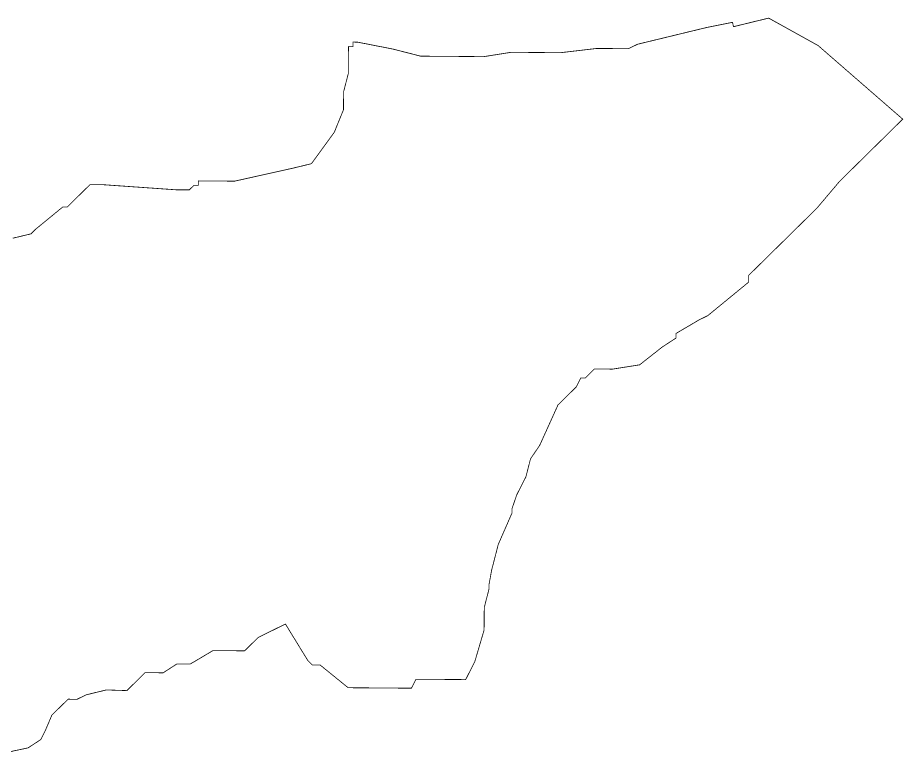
# Model space of a CAD drawing. Header units: metres. Extents: x 288707 to 293227, y 1991291 to 1993468.
# Drawn here: x 290967 to 293227, y 1991430 to 1993307 of the extents above; entities that cross this region are included whole.
import ezdxf

# ---------------------------------------------------------------- set-up
doc = ezdxf.new("R2010")
doc.units = ezdxf.units.M
doc.header["$MEASUREMENT"] = 0

msp = doc.modelspace()

# ---------------------------------------------------------------- linework, layer by layer
at = {"color": 6, "const_width": 2, "flags": 128}
msp.add_lwpolyline([(290954.9, 1992744.6), (291001.1, 1992755.7), (291012.7, 1992767.2), (291082.3, 1992824.3), (291093.8, 1992824.2), (291151.8, 1992881.4), (291186.4, 1992881.1), (291360.9, 1992868.9), (291370.8, 1992868.2), (291405.3, 1992868), (291416.9, 1992879.4), (291428.5, 1992879.3), (291428.6, 1992890.9), (291520.8, 1992890.2), (291670.8, 1992923.6), (291717, 1992934.8), (291775.3, 1993015), (291798.7, 1993072.5), (291799.1, 1993118.6), (291811, 1993164.6), (291811.5, 1993233.8), (291823, 1993233.7), (291823.1, 1993245.2), (291834.6, 1993245.1), (291924.9, 1993227.4), (291995.7, 1993209.3), (292157.1, 1993208.1), (292226.3, 1993219.1), (292353.1, 1993218.2), (292445.4, 1993229), (292526, 1993228.4), (292549.2, 1993239.7), (292637.5, 1993261.1), (292697.2, 1993275.6), (292725.8, 1993282.5), (292791.6, 1993295.6), (292794.1, 1993284.5), (292839, 1993295.5), (292883.9, 1993306.4), (293010.2, 1993236.3), (293226, 1993048.5), (293065.2, 1992890.1), (293007.1, 1992821.4), (292832.9, 1992649.8), (292832.8, 1992632.5), (292728.4, 1992546.9), (292705.2, 1992535.5), (292647.4, 1992501.4), (292647.4, 1992489.7), (292612.5, 1992467), (292554.6, 1992421.4), (292485.3, 1992410.4), (292439.2, 1992410.7), (292416, 1992387.8), (292404.5, 1992387.9), (292392.8, 1992364.9), (292346.3, 1992319.2), (292299.5, 1992215.8), (292276.1, 1992181.4), (292264.3, 1992135.4), (292240.9, 1992089.5), (292229.1, 1992055), (292229, 1992043.5), (292193.8, 1991963), (292176.7, 1991896.6), (292170, 1991859.5), (292169.9, 1991848), (292158, 1991801.9), (292157.6, 1991744.3), (292133.9, 1991663.8), (292110.6, 1991617.9), (291983.8, 1991618.8), (291972.1, 1991595.9), (291810.7, 1991597.1), (291739.1, 1991655.2), (291719, 1991655.4), (291707.5, 1991667), (291650.6, 1991759.7), (291581.2, 1991725.6), (291546.4, 1991691.3), (291465.7, 1991691.9), (291407.8, 1991657.7), (291373.4, 1991657.7), (291338.5, 1991635.2), (291292.4, 1991635.6), (291245.9, 1991589.8), (291193.6, 1991591.5), (291142.1, 1991579), (291119, 1991567.7), (291095.9, 1991567.8), (291054.6, 1991527.3), (291037.7, 1991487.6), (291026, 1991464.6), (290993.8, 1991443.6), (290933.5, 1991430.8)], dxfattribs=at)

doc.saveas('drawing.dxf')
